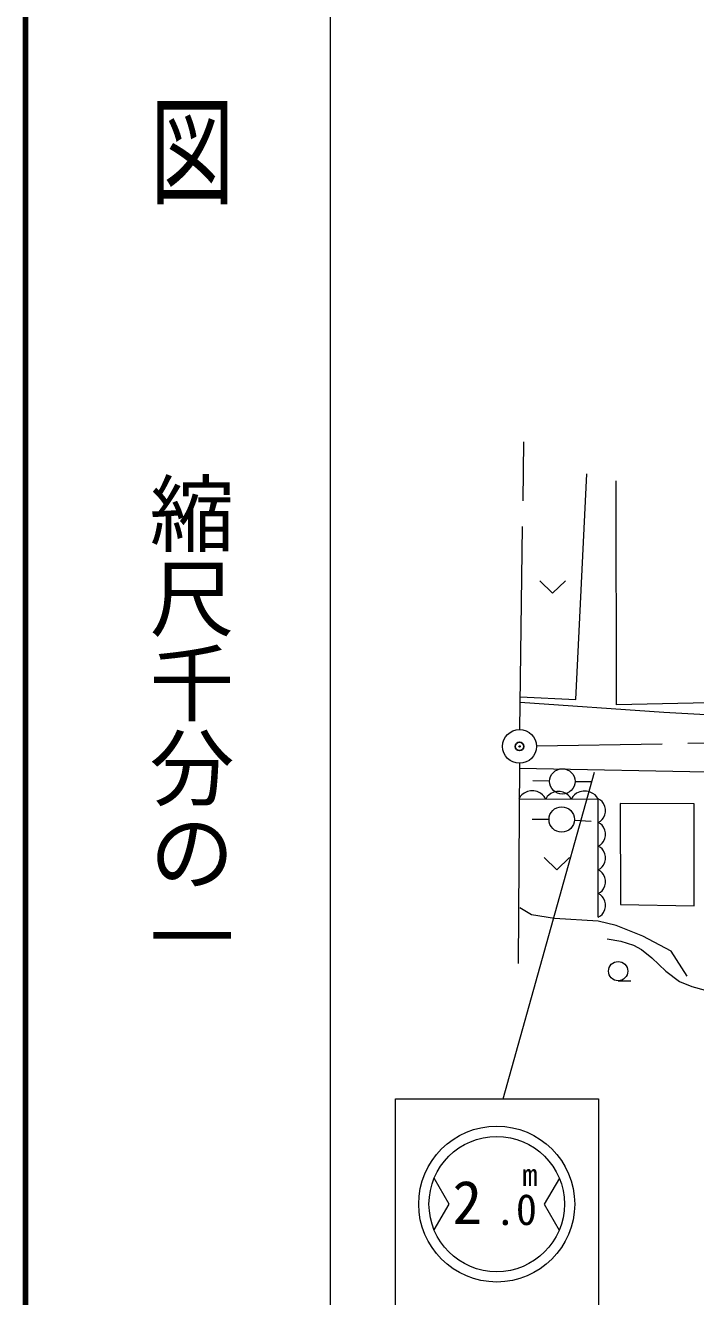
# Model space of a CAD drawing. Units: millimetres, scale not verified. Extents: x 40000 to 680000, y 20000 to 380000.
# Drawn here: x 40000 to 79586, y 242237 to 317340 of the extents above; entities that cross this region are included whole.
import ezdxf
from ezdxf.enums import TextEntityAlignment as Align

# ---------------------------------------------------------------- set-up
doc = ezdxf.new("R2010")
doc.units = ezdxf.units.MM
doc.header["$LTSCALE"] = 1000
doc.header["$PDMODE"] = 32
doc.header["$PDSIZE"] = 500
doc.linetypes.add('CHAIN', pattern=[18.5, 12, -1.5, 3.5, -1.5])
for name, color, linetype, lineweight in [('M-BGD', 7, 'Continuous', 13), ('M-BMK', 2, 'CHAIN', 13), ('M-BMK-SRVR', 3, 'Continuous', 13), ('M-STR-STRC', 7, 'Continuous', 13), ('M-TTL', 2, 'Continuous', 140), ('M-TTL-BAND', 7, 'Continuous', 13)]:
    doc.layers.add(name, color=color, linetype=linetype, lineweight=lineweight)
doc.layers.add('M-OTRS', color=6, linetype='Continuous')
doc.styles.add('@ＭＳ ゴシック', font='')
doc.styles.add('ＭＳ ゴシック', font='')
doc.styles.get('@ＭＳ ゴシック').set_extended_font_data('@MS Gothic')
doc.styles.get('ＭＳ ゴシック').set_extended_font_data('MS Gothic')

msp = doc.modelspace()

# ---------------------------------------------------------------- linework, layer by layer
at = {"layer": 'M-BGD'}
for p, q in [((72517, 277517), (73172, 290844)), ((74920, 277205), (74889, 290439)), ((70393, 284525), (71143, 283805)), ((71143, 283805), (71893, 284525)), ((69225, 277348), (77714, 276760)), ((69229, 277674), (72517, 277517)), ((84428, 277391), (74920, 277205)), ((77714, 276760), (84881, 276385)), ((82581, 273176), (69179, 273443)), ((70965, 272687), (69965, 272702)), ((72465, 272676), (73465, 272676)), ((69331, 271889), (69235, 271793)), ((69459, 271984), (69331, 271889)), ((69652, 272080), (69459, 271984)), ((69844, 272111), (69652, 272080)), ((70036, 272110), (69844, 272111)), ((70228, 272077), (70036, 272110)), ((70419, 271981), (70228, 272077)), ((70547, 271884), (70419, 271981)), ((70643, 271788), (70547, 271884)), ((71039, 271956), (70919, 271867)), ((71220, 272045), (71039, 271956)), ((71400, 272075), (71220, 272045)), ((71580, 272074), (71400, 272075)), ((71760, 272043), (71580, 272074)), ((71939, 271953), (71760, 272043)), ((72059, 271862), (71939, 271953)), ((72431, 271877), (72335, 271781)), ((72559, 271972), (72431, 271877)), ((72752, 272067), (72559, 271972)), ((72944, 272099), (72752, 272067)), ((73136, 272098), (72944, 272099)), ((73328, 272065), (73136, 272098)), ((73519, 271968), (73328, 272065)), ((73647, 271872), (73519, 271968)), ((69235, 271793), (69138, 271634)), ((73838, 271615), (69167, 271634)), ((70738, 271627), (70643, 271788)), ((70829, 271777), (70738, 271627)), ((70919, 271867), (70829, 271777)), ((72149, 271772), (72059, 271862)), ((72238, 271621), (72149, 271772)), ((72335, 271781), (72238, 271621)), ((73743, 271775), (73647, 271872)), ((73838, 271615), (73743, 271775)), ((73978, 271566), (73838, 271650)), ((73838, 264650), (73838, 271615)), ((74062, 271482), (73978, 271566)), ((74146, 271370), (74062, 271482)), ((74230, 271202), (74146, 271370)), ((74258, 271034), (74230, 271202)), ((75141, 271373), (75160, 265395)), ((79499, 271354), (75141, 271373)), ((79499, 265321), (79499, 271354)), ((70928, 270423), (69928, 270423)), ((72427, 270385), (73425, 270333)), ((73978, 270334), (74062, 270418)), ((74062, 270418), (74146, 270530)), ((74146, 270530), (74230, 270698)), ((74230, 270698), (74258, 270866)), ((74258, 270866), (74258, 271034)), ((73838, 270250), (73978, 270334)), ((73978, 270166), (73838, 270250)), ((74062, 270082), (73978, 270166)), ((74146, 269970), (74062, 270082)), ((74230, 269802), (74146, 269970)), ((74258, 269634), (74230, 269802)), ((74258, 269466), (74258, 269634)), ((73838, 268850), (73978, 268934)), ((73978, 268934), (74062, 269018)), ((74062, 269018), (74146, 269130)), ((74146, 269130), (74230, 269298)), ((74230, 269298), (74258, 269466)), ((70648, 268176), (71398, 267456)), ((71398, 267456), (72148, 268176)), ((73978, 268766), (73838, 268850)), ((74062, 268682), (73978, 268766)), ((74146, 268570), (74062, 268682)), ((74230, 268402), (74146, 268570)), ((74258, 268234), (74230, 268402)), ((74258, 268066), (74258, 268234)), ((73838, 267450), (73978, 267534)), ((73978, 267366), (73838, 267450)), ((73978, 267534), (74062, 267618)), ((74062, 267618), (74146, 267730)), ((74146, 267730), (74230, 267898)), ((74230, 267898), (74258, 268066)), ((74062, 267282), (73978, 267366)), ((74146, 267170), (74062, 267282)), ((74230, 267002), (74146, 267170)), ((74258, 266834), (74230, 267002)), ((74230, 266498), (74258, 266666)), ((74258, 266666), (74258, 266834)), ((73838, 266050), (73978, 266134)), ((73978, 265966), (73838, 266050)), ((73978, 266134), (74062, 266218)), ((74062, 265882), (73978, 265966)), ((74062, 266218), (74146, 266330)), ((74146, 265770), (74062, 265882)), ((74146, 266330), (74230, 266498)), ((69894, 264792), (69211, 265212)), ((74230, 265602), (74146, 265770)), ((74258, 265434), (74230, 265602)), ((74230, 265098), (74258, 265266)), ((74258, 265266), (74258, 265434)), ((75160, 265395), (79499, 265321)), ((71261, 264582), (69894, 264792)), ((73837, 264424), (71261, 264582)), ((74889, 264161), (73837, 264424)), ((73838, 264650), (73978, 264734)), ((73978, 264734), (74062, 264818)), ((74062, 264818), (74146, 264930)), ((74146, 264930), (74230, 265098)), ((76466, 263530), (74889, 264161)), ((78149, 262636), (76466, 263530)), ((79095, 261164), (78149, 262636)), ((75011, 260896), (75761, 260896))]:
    msp.add_line(p, q, dxfattribs=at)
msp.add_lwpolyline([(74363, 263372), (75167, 263240), (75926, 263007), (76387, 262752), (77012, 262243), (77824, 261456), (78633, 260856), (79364, 260552), (80149, 260342), (80462, 260270)], dxfattribs=at)
for centre, radius in [((71715, 272676), 750), ((71678, 270423), 750), ((75011, 261466), 570)]:
    msp.add_circle(centre, radius, dxfattribs=at)
at = {"layer": 'M-BMK'}
for p, q in [((69202, 275745), (69455, 293707)), ((114615, 275497), (70188, 274761)), ((69181, 273745), (69102, 261922))]:
    msp.add_line(p, q, dxfattribs=at)
at = {"layer": 'M-BMK-SRVR'}
for radius in [1000, 40]:
    msp.add_circle((69188, 274745), radius, dxfattribs=at)
at = {"layer": 'M-OTRS'}
msp.add_point((69188, 274745), dxfattribs=at)
at = {"layer": 'M-STR-STRC'}
for p, q in [((68218, 253916), (73622, 273222)), ((61856, 253916), (73856, 253916)), ((61856, 236916), (61856, 253916)), ((73856, 253916), (73856, 236916)), ((65033, 247703), (64147, 249242)), ((71539, 249225), (70645, 247703)), ((64140, 246182), (65033, 247703)), ((70645, 247703), (71532, 246165))]:
    msp.add_line(p, q, dxfattribs=at)
for radius in [4606, 4000]:
    msp.add_circle((67839, 247703), radius, dxfattribs=at)
at = {"layer": 'M-TTL'}
msp.add_line((40000, 380000), (40000, 20000), dxfattribs=at)
at = {"layer": 'M-TTL-BAND'}
msp.add_line((58000, 370000), (58000, 20000), dxfattribs=at)

# ---------------------------------------------------------------- texts
at = {"layer": 'M-STR-STRC', "style": 'ＭＳ ゴシック'}
for s, height, p in [('m', 1320, (69350, 248384)), ('2', 2566, (65225, 245750)), ('.0', 1833, (67724, 245915))]:
    msp.add_text(s, height=height, dxfattribs=at).set_placement(p, align=Align.BOTTOM_LEFT)
at = {"layer": 'M-TTL-BAND', "style": '@ＭＳ ゴシック', "width": 1.4}
msp.add_text('平  面  図', height=3666, rotation=270, dxfattribs=at).set_placement((49777, 306475), align=Align.MIDDLE_RIGHT)
at = {"layer": 'M-TTL-BAND', "style": '@ＭＳ ゴシック'}
msp.add_text('縮尺千分の一', height=3666, rotation=270, dxfattribs=at).set_placement((49777, 261030), align=Align.MIDDLE_RIGHT)

doc.saveas('drawing.dxf')
